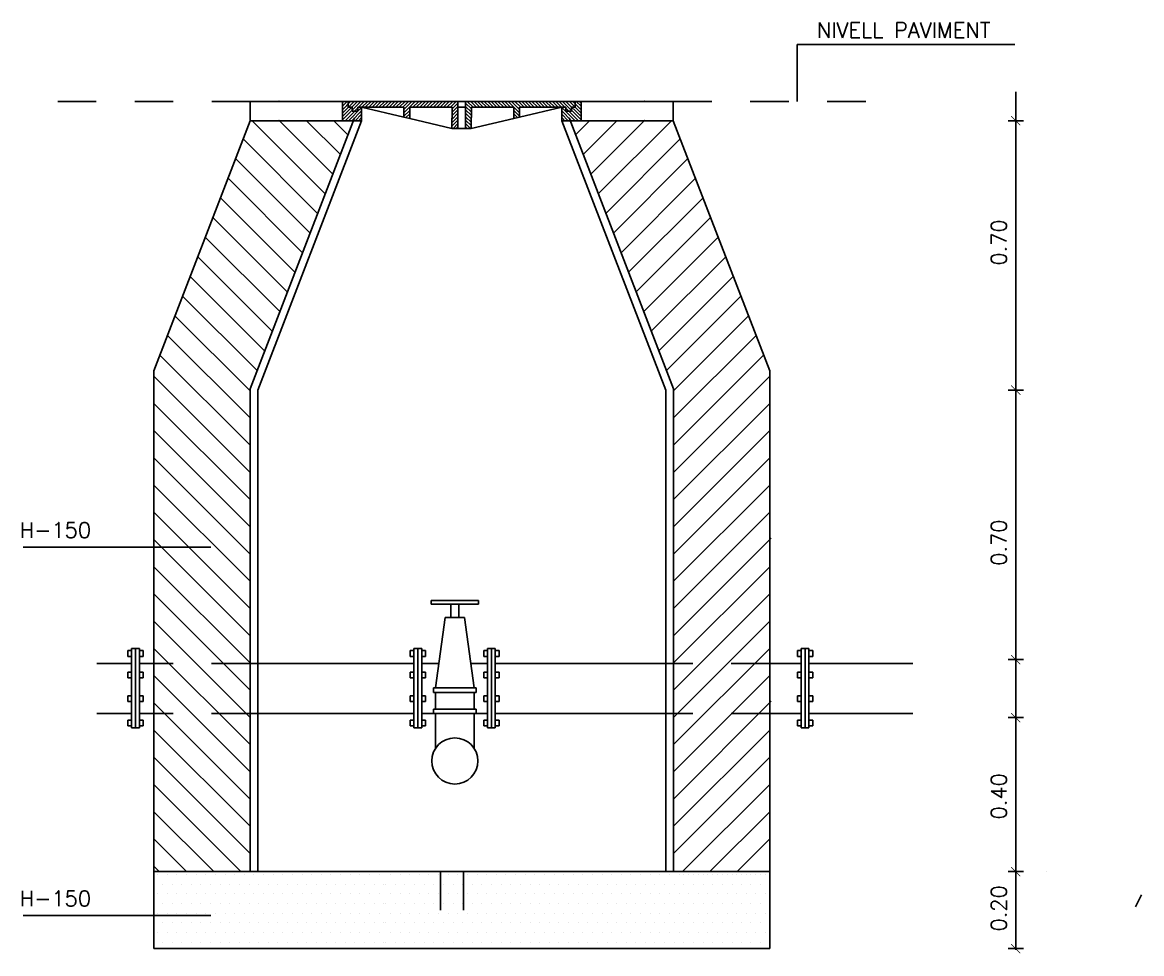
# Model space of a CAD drawing. Extents: x -0.23 to 2.98, y -0.31 to 4.78.
# Drawn here: x 0.072 to 2.979, y 2.356 to 4.775 of the extents above; entities that cross this region are included whole.
import ezdxf
from ezdxf.enums import TextEntityAlignment as Align

# ---------------------------------------------------------------- set-up
doc = ezdxf.new("R2010")
doc.units = 0
doc.header["$LTSCALE"] = 0.1
doc.linetypes.add('HIDDEN', pattern=[0.375, 0.25, -0.125])
doc.layers.get('0').update_dxf_attribs({"linetype": 'CONTINUOUS'})
doc.layers.get('DEFPOINTS').update_dxf_attribs({"color": 6, "linetype": 'CONTINUOUS'})
doc.styles.add('ROMANS', font='ROMANS.SHX')

# ---------------------------------------------------------------- blocks, each defined once
blk = doc.blocks.new('*X1')
at = {"color": 0}
for p, q in [((2740, 19852), (2788, 19900)), ((2740, 19860.8), (2779.2, 19900)), ((2740, 19869.7), (2770.3, 19900)), ((2740, 19878.5), (2761.5, 19900)), ((2740, 19887.3), (2752.7, 19900)), ((2740, 19896.2), (2743.8, 19900)), ((2746.9, 19850), (2796.9, 19900)), ((2790.7, 19885), (2805.7, 19900)), ((2799.5, 19885), (2814.5, 19900)), ((2808.4, 19885), (2823.4, 19900)), ((2817.2, 19885), (2832.2, 19900)), ((2826, 19885), (2841, 19900)), ((2834.9, 19885), (2849.9, 19900)), ((2843.7, 19885), (2858.7, 19900)), ((2852.6, 19885), (2867.6, 19900)), ((2861.4, 19885), (2876.4, 19900)), ((2870.2, 19885), (2885.2, 19900)), ((2879.1, 19885), (2894.1, 19900)), ((2887.9, 19885), (2902.9, 19900)), ((2896.8, 19885), (2911.8, 19900)), ((2900, 19870.6), (2929.4, 19900)), ((2900, 19879.4), (2920.6, 19900)), ((2923.3, 19885), (2938.3, 19900)), ((2932.1, 19885), (2947.1, 19900)), ((2941, 19885), (2956, 19900)), ((2949.8, 19885), (2964.8, 19900)), ((2958.6, 19885), (2973.6, 19900)), ((2967.5, 19885), (2982.5, 19900)), ((2976.3, 19885), (2991.3, 19900)), ((2985.1, 19885), (3000.1, 19900)), ((2994, 19885), (3009, 19900)), ((3002.8, 19885), (3017.8, 19900)), ((3011.7, 19885), (3026.7, 19900)), ((3020.5, 19885), (3035.5, 19900)), ((3025, 19880.7), (3040, 19895.7)), ((3025, 19871.8), (3040, 19886.8)), ((2755.7, 19850), (2790, 19884.3)), ((2764.5, 19850), (2790, 19875.5)), ((2773.4, 19850), (2790, 19866.6)), ((2782.2, 19850), (2790, 19857.8)), ((2900, 19861.7), (2915, 19876.7)), ((2905.2, 19858), (2915, 19867.9)), ((2912.3, 19856.4), (2915, 19859)), ((3025, 19863), (3040, 19878)), ((3025, 19854.1), (3040, 19869.1)), ((3025, 19845.3), (3040, 19860.3)), ((3025, 19836.5), (3040, 19851.5)), ((3027.4, 19830), (3040, 19842.6)), ((3036.2, 19830), (3040, 19833.8))]:
    blk.add_line(p, q, dxfattribs=at)
blk = doc.blocks.new('*X2')
at = {"color": 0}
for p, q in [((3537.5, 22275), (3537.5, 22275)), ((3562.5, 22275), (3562.5, 22275)), ((3587.5, 22275), (3587.5, 22275)), ((3612.5, 22275), (3612.5, 22275)), ((3637.5, 22275), (3637.5, 22275)), ((3662.5, 22275), (3662.5, 22275)), ((3687.5, 22275), (3687.5, 22275)), ((3712.5, 22275), (3712.5, 22275)), ((3737.5, 22275), (3737.5, 22275)), ((3762.5, 22275), (3762.5, 22275)), ((3787.5, 22275), (3787.5, 22275)), ((3812.5, 22275), (3812.5, 22275)), ((3837.5, 22275), (3837.5, 22275)), ((3862.5, 22275), (3862.5, 22275)), ((3887.5, 22275), (3887.5, 22275)), ((3912.5, 22275), (3912.5, 22275)), ((3937.5, 22275), (3937.5, 22275)), ((3962.5, 22275), (3962.5, 22275)), ((3987.5, 22275), (3987.5, 22275)), ((4012.5, 22275), (4012.5, 22275)), ((4037.5, 22275), (4037.5, 22275)), ((4062.5, 22275), (4062.5, 22275)), ((4087.5, 22275), (4087.5, 22275)), ((4112.5, 22275), (4112.5, 22275)), ((3525, 22250), (3525, 22250)), ((3550, 22250), (3550, 22250)), ((3575, 22250), (3575, 22250)), ((3600, 22250), (3600, 22250)), ((3625, 22250), (3625, 22250)), ((3650, 22250), (3650, 22250)), ((3675, 22250), (3675, 22250)), ((3700, 22250), (3700, 22250)), ((3725, 22250), (3725, 22250)), ((3750, 22250), (3750, 22250)), ((3775, 22250), (3775, 22250)), ((3800, 22250), (3800, 22250)), ((3825, 22250), (3825, 22250)), ((3850, 22250), (3850, 22250)), ((3875, 22250), (3875, 22250)), ((3900, 22250), (3900, 22250)), ((3925, 22250), (3925, 22250)), ((3950, 22250), (3950, 22250)), ((3975, 22250), (3975, 22250)), ((4000, 22250), (4000, 22250)), ((4025, 22250), (4025, 22250)), ((4050, 22250), (4050, 22250)), ((4075, 22250), (4075, 22250)), ((4100, 22250), (4100, 22250)), ((3537.5, 22225), (3537.5, 22225)), ((3562.5, 22225), (3562.5, 22225)), ((3587.5, 22225), (3587.5, 22225)), ((3612.5, 22225), (3612.5, 22225)), ((3637.5, 22225), (3637.5, 22225)), ((3662.5, 22225), (3662.5, 22225)), ((3687.5, 22225), (3687.5, 22225)), ((3712.5, 22225), (3712.5, 22225)), ((3737.5, 22225), (3737.5, 22225)), ((3762.5, 22225), (3762.5, 22225)), ((3787.5, 22225), (3787.5, 22225)), ((3812.5, 22225), (3812.5, 22225)), ((3837.5, 22225), (3837.5, 22225)), ((3862.5, 22225), (3862.5, 22225)), ((3887.5, 22225), (3887.5, 22225)), ((3912.5, 22225), (3912.5, 22225)), ((3937.5, 22225), (3937.5, 22225)), ((3962.5, 22225), (3962.5, 22225)), ((3987.5, 22225), (3987.5, 22225)), ((4012.5, 22225), (4012.5, 22225)), ((4037.5, 22225), (4037.5, 22225)), ((4062.5, 22225), (4062.5, 22225)), ((4087.5, 22225), (4087.5, 22225)), ((4112.5, 22225), (4112.5, 22225)), ((3525, 22200), (3525, 22200)), ((3550, 22200), (3550, 22200)), ((3575, 22200), (3575, 22200)), ((3600, 22200), (3600, 22200)), ((3625, 22200), (3625, 22200)), ((3650, 22200), (3650, 22200)), ((3675, 22200), (3675, 22200)), ((3700, 22200), (3700, 22200)), ((3725, 22200), (3725, 22200)), ((3750, 22200), (3750, 22200)), ((3775, 22200), (3775, 22200)), ((3800, 22200), (3800, 22200)), ((3825, 22200), (3825, 22200)), ((3850, 22200), (3850, 22200)), ((3875, 22200), (3875, 22200)), ((3900, 22200), (3900, 22200)), ((3925, 22200), (3925, 22200)), ((3950, 22200), (3950, 22200)), ((3975, 22200), (3975, 22200)), ((4000, 22200), (4000, 22200)), ((4025, 22200), (4025, 22200)), ((4050, 22200), (4050, 22200)), ((4075, 22200), (4075, 22200)), ((4100, 22200), (4100, 22200)), ((3537.5, 22175), (3537.5, 22175)), ((3562.5, 22175), (3562.5, 22175)), ((3587.5, 22175), (3587.5, 22175)), ((3612.5, 22175), (3612.5, 22175)), ((3637.5, 22175), (3637.5, 22175)), ((3662.5, 22175), (3662.5, 22175)), ((3687.5, 22175), (3687.5, 22175)), ((3712.5, 22175), (3712.5, 22175)), ((3737.5, 22175), (3737.5, 22175)), ((3762.5, 22175), (3762.5, 22175)), ((3787.5, 22175), (3787.5, 22175)), ((3812.5, 22175), (3812.5, 22175)), ((3837.5, 22175), (3837.5, 22175)), ((3862.5, 22175), (3862.5, 22175)), ((3887.5, 22175), (3887.5, 22175)), ((3912.5, 22175), (3912.5, 22175)), ((3937.5, 22175), (3937.5, 22175)), ((3962.5, 22175), (3962.5, 22175)), ((3987.5, 22175), (3987.5, 22175)), ((4012.5, 22175), (4012.5, 22175)), ((4037.5, 22175), (4037.5, 22175)), ((4062.5, 22175), (4062.5, 22175)), ((4087.5, 22175), (4087.5, 22175)), ((4112.5, 22175), (4112.5, 22175)), ((3525, 22150), (3525, 22150)), ((3537.5, 22125), (3537.5, 22125)), ((3550, 22150), (3550, 22150)), ((3562.5, 22125), (3562.5, 22125)), ((3575, 22150), (3575, 22150)), ((3587.5, 22125), (3587.5, 22125)), ((3600, 22150), (3600, 22150)), ((3612.5, 22125), (3612.5, 22125)), ((3625, 22150), (3625, 22150)), ((3637.5, 22125), (3637.5, 22125)), ((3650, 22150), (3650, 22150)), ((3662.5, 22125), (3662.5, 22125)), ((3675, 22150), (3675, 22150)), ((3687.5, 22125), (3687.5, 22125)), ((3700, 22150), (3700, 22150)), ((3712.5, 22125), (3712.5, 22125)), ((3725, 22150), (3725, 22150)), ((3737.5, 22125), (3737.5, 22125)), ((3750, 22150), (3750, 22150)), ((3762.5, 22125), (3762.5, 22125)), ((3775, 22150), (3775, 22150)), ((3787.5, 22125), (3787.5, 22125)), ((3800, 22150), (3800, 22150)), ((3812.5, 22125), (3812.5, 22125)), ((3825, 22150), (3825, 22150)), ((3837.5, 22125), (3837.5, 22125)), ((3850, 22150), (3850, 22150)), ((3862.5, 22125), (3862.5, 22125)), ((3875, 22150), (3875, 22150)), ((3887.5, 22125), (3887.5, 22125)), ((3900, 22150), (3900, 22150)), ((3912.5, 22125), (3912.5, 22125)), ((3925, 22150), (3925, 22150)), ((3937.5, 22125), (3937.5, 22125)), ((3950, 22150), (3950, 22150)), ((3962.5, 22125), (3962.5, 22125)), ((3975, 22150), (3975, 22150)), ((3987.5, 22125), (3987.5, 22125)), ((4000, 22150), (4000, 22150)), ((4012.5, 22125), (4012.5, 22125)), ((4025, 22150), (4025, 22150)), ((4037.5, 22125), (4037.5, 22125)), ((4050, 22150), (4050, 22150)), ((4062.5, 22125), (4062.5, 22125)), ((4075, 22150), (4075, 22150)), ((4087.5, 22125), (4087.5, 22125)), ((4100, 22150), (4100, 22150)), ((4112.5, 22125), (4112.5, 22125)), ((3525, 22100), (3525, 22100)), ((3550, 22100), (3550, 22100)), ((3575, 22100), (3575, 22100)), ((3600, 22100), (3600, 22100)), ((3625, 22100), (3625, 22100)), ((3650, 22100), (3650, 22100)), ((3675, 22100), (3675, 22100)), ((3700, 22100), (3700, 22100)), ((3725, 22100), (3725, 22100)), ((3750, 22100), (3750, 22100)), ((3775, 22100), (3775, 22100)), ((3800, 22100), (3800, 22100)), ((3825, 22100), (3825, 22100)), ((3850, 22100), (3850, 22100)), ((3875, 22100), (3875, 22100)), ((3900, 22100), (3900, 22100)), ((3925, 22100), (3925, 22100)), ((3950, 22100), (3950, 22100)), ((3975, 22100), (3975, 22100)), ((4000, 22100), (4000, 22100)), ((4025, 22100), (4025, 22100)), ((4050, 22100), (4050, 22100)), ((4075, 22100), (4075, 22100)), ((4100, 22100), (4100, 22100))]:
    blk.add_line(p, q, dxfattribs=at)
blk = doc.blocks.new('COTA')
for p, q in [((0, 50), (0, -50)), ((0, 0), (50, 0))]:
    blk.add_line(p, q)
at = {"const_width": 5}
blk.add_lwpolyline([(-30, -30), (30, 30)], dxfattribs=at)

msp = doc.modelspace()

# ---------------------------------------------------------------- linework, layer by layer
for p, q in [((2.0841, 4.7175), (2.0841, 4.5698)), ((2.65, 4.7175), (2.0841, 4.7175)), ((2.6519, 4.5944), (2.6519, 2.3658)), ((0.6635, 4.5198), (0.6635, 4.5698)), ((0.6635, 4.5698), (0.9029, 4.5698)), ((0.9029, 4.5198), (0.9029, 4.5698)), ((0.9029, 4.5698), (0.9179, 4.5698)), ((0.9179, 4.5698), (0.9179, 4.5548)), ((0.9179, 4.5698), (1.2029, 4.5698)), ((1.2029, 4.5698), (1.2025, 4.4998)), ((1.2029, 4.5698), (1.2129, 4.5698)), ((1.2229, 4.5698), (1.2129, 4.5698)), ((1.2229, 4.5698), (1.2225, 4.4998)), ((1.5079, 4.5698), (1.2229, 4.5698)), ((1.5079, 4.5698), (1.5079, 4.5548)), ((1.5229, 4.5698), (1.5079, 4.5698)), ((1.5229, 4.5198), (1.5229, 4.5698)), ((1.7624, 4.5698), (1.523, 4.5698)), ((1.7624, 4.5198), (1.7624, 4.5698)), ((0.9179, 4.5548), (0.9279, 4.5548)), ((0.9279, 4.5548), (0.9279, 4.5448)), ((0.9279, 4.5448), (0.9429, 4.5448)), ((0.9429, 4.5448), (0.9429, 4.5548)), ((0.9429, 4.5548), (0.9529, 4.5548)), ((0.9529, 4.5548), (0.9529, 4.5198)), ((0.9529, 4.5548), (1.0629, 4.5548)), ((0.9529, 4.5548), (1.0629, 4.529)), ((1.0629, 4.5548), (1.0629, 4.529)), ((1.0779, 4.5548), (1.0779, 4.5255)), ((1.0779, 4.5548), (1.1879, 4.5548)), ((1.1879, 4.5548), (1.1875, 4.4998)), ((1.2029, 4.5548), (1.2129, 4.5548)), ((1.2229, 4.5548), (1.2129, 4.5548)), ((1.2379, 4.5548), (1.2375, 4.4998)), ((1.3479, 4.5548), (1.2379, 4.5548)), ((1.3479, 4.5548), (1.3479, 4.5255)), ((1.4729, 4.5548), (1.3629, 4.529)), ((1.3629, 4.5548), (1.3629, 4.529)), ((1.4729, 4.5548), (1.3629, 4.5548)), ((1.4729, 4.5548), (1.4729, 4.5198)), ((1.4829, 4.5548), (1.4729, 4.5548)), ((1.4829, 4.5448), (1.4829, 4.5548)), ((1.4979, 4.5448), (1.4829, 4.5448)), ((1.4979, 4.5548), (1.4979, 4.5448)), ((1.5079, 4.5548), (1.4979, 4.5548)), ((0.6635, 4.5198), (0.413, 3.87)), ((0.9342, 4.5269), (0.663, 3.8235)), ((0.6635, 4.5198), (0.883, 4.5198)), ((0.9529, 4.5198), (0.683, 3.8198)), ((0.838, 4.5198), (0.9329, 4.5198)), ((0.9529, 4.5198), (0.9029, 4.5198)), ((0.9329, 4.5198), (0.9529, 4.5198)), ((1.0629, 4.529), (1.0779, 4.5255)), ((1.0779, 4.5255), (1.1875, 4.4998)), ((1.3479, 4.5255), (1.2375, 4.4998)), ((1.3629, 4.529), (1.3479, 4.5255)), ((1.4729, 4.5198), (1.5229, 4.5198)), ((1.4929, 4.5198), (1.4729, 4.5198)), ((1.473, 4.5198), (1.743, 3.8198)), ((1.4917, 4.5269), (1.763, 3.8235)), ((1.7624, 4.5198), (1.5229, 4.5198)), ((1.7624, 4.5198), (2.013, 3.87)), ((1.1875, 4.4998), (1.2025, 4.4998)), ((1.2025, 4.4998), (1.2125, 4.4998)), ((1.2225, 4.4998), (1.2125, 4.4998)), ((1.2375, 4.4998), (1.2225, 4.4998)), ((0.413, 2.3691), (0.413, 3.87)), ((2.013, 2.3691), (2.013, 3.87)), ((0.663, 2.5691), (0.663, 3.8235)), ((0.683, 2.5691), (0.683, 3.8198)), ((1.743, 2.5691), (1.743, 3.8198)), ((1.763, 2.5691), (1.763, 3.8235)), ((0.0741, 3.412), (0.5614, 3.412)), ((1.2563, 3.2737), (1.1333, 3.2737)), ((1.2563, 3.2637), (1.1333, 3.2637)), ((1.185, 3.2293), (1.185, 3.2637)), ((1.205, 3.2293), (1.205, 3.2637)), ((1.1699, 3.2293), (1.145, 3.0463)), ((1.2201, 3.2293), (1.1699, 3.2293)), ((1.2201, 3.2293), (1.245, 3.0463)), ((0.3455, 3.1433), (0.3455, 3.1358)), ((0.3455, 3.1433), (0.3555, 3.1433)), ((0.3755, 3.1487), (0.3555, 3.1487)), ((0.3555, 3.1487), (0.3555, 2.9422)), ((0.3655, 3.1487), (0.3655, 2.9422)), ((0.3755, 3.1487), (0.3755, 2.9422)), ((0.3855, 3.1433), (0.3755, 3.1433)), ((0.3855, 3.1433), (0.3855, 3.1358)), ((1.0789, 3.1433), (1.0789, 3.1358)), ((1.0789, 3.1433), (1.0889, 3.1433)), ((1.1089, 3.1487), (1.0889, 3.1487)), ((1.0889, 3.1487), (1.0889, 2.9422)), ((1.0989, 3.1487), (1.0989, 2.9422)), ((1.1089, 3.1487), (1.1089, 2.9422)), ((1.1189, 3.1433), (1.1089, 3.1433)), ((1.1189, 3.1433), (1.1189, 3.1358)), ((1.27, 3.1433), (1.28, 3.1433)), ((1.27, 3.1433), (1.27, 3.1358)), ((1.28, 3.1487), (1.28, 2.9422)), ((1.3, 3.1487), (1.28, 3.1487)), ((1.29, 3.1487), (1.29, 2.9422)), ((1.3, 3.1487), (1.3, 2.9422)), ((1.31, 3.1433), (1.3, 3.1433)), ((1.31, 3.1433), (1.31, 3.1358)), ((2.0849, 3.1433), (2.0949, 3.1433)), ((2.0849, 3.1433), (2.0849, 3.1358)), ((2.0949, 3.1487), (2.0949, 2.9422)), ((2.1149, 3.1487), (2.0949, 3.1487)), ((2.1049, 3.1487), (2.1049, 2.9422)), ((2.1149, 3.1487), (2.1149, 2.9422)), ((2.1249, 3.1433), (2.1149, 3.1433)), ((2.1249, 3.1433), (2.1249, 3.1358)), ((0.3455, 3.1283), (0.3455, 3.1358)), ((0.3455, 3.1283), (0.3555, 3.1283)), ((0.3855, 3.1283), (0.3755, 3.1283)), ((0.3855, 3.1283), (0.3855, 3.1358)), ((1.0789, 3.1283), (1.0789, 3.1358)), ((1.0789, 3.1283), (1.0889, 3.1283)), ((1.1189, 3.1283), (1.1089, 3.1283)), ((1.1189, 3.1283), (1.1189, 3.1358)), ((1.27, 3.1283), (1.27, 3.1358)), ((1.27, 3.1283), (1.28, 3.1283)), ((1.31, 3.1283), (1.3, 3.1283)), ((1.31, 3.1283), (1.31, 3.1358)), ((2.0849, 3.1283), (2.0849, 3.1358)), ((2.0849, 3.1283), (2.0949, 3.1283)), ((2.1249, 3.1283), (2.1149, 3.1283)), ((2.1249, 3.1283), (2.1249, 3.1358)), ((0.3555, 3.1098), (0.2653, 3.1098)), ((0.3455, 3.0872), (0.3555, 3.0872)), ((0.3455, 3.0872), (0.3455, 3.0797)), ((0.413, 3.1098), (0.3755, 3.1098)), ((0.3855, 3.0872), (0.3755, 3.0872)), ((0.3855, 3.0872), (0.3855, 3.0797)), ((1.0889, 3.1098), (0.663, 3.1098)), ((1.0789, 3.0872), (1.0889, 3.0872)), ((1.0789, 3.0872), (1.0789, 3.0797)), ((1.1519, 3.1098), (1.1089, 3.1098)), ((1.1189, 3.0872), (1.1089, 3.0872)), ((1.1189, 3.0872), (1.1189, 3.0797)), ((1.28, 3.1098), (1.238, 3.1098)), ((1.27, 3.0872), (1.27, 3.0797)), ((1.27, 3.0872), (1.28, 3.0872)), ((1.763, 3.1098), (1.3, 3.1098)), ((1.31, 3.0872), (1.3, 3.0872)), ((1.31, 3.0872), (1.31, 3.0797)), ((2.0949, 3.1098), (2.013, 3.1098)), ((2.0849, 3.0872), (2.0849, 3.0797)), ((2.0849, 3.0872), (2.0949, 3.0872)), ((2.3843, 3.1098), (2.1149, 3.1098)), ((2.1249, 3.0872), (2.1149, 3.0872)), ((2.1249, 3.0872), (2.1249, 3.0797)), ((0.3455, 3.0722), (0.3455, 3.0797)), ((0.3455, 3.0722), (0.3555, 3.0722)), ((0.3855, 3.0722), (0.3755, 3.0722)), ((0.3855, 3.0722), (0.3855, 3.0797)), ((1.0789, 3.0722), (1.0789, 3.0797)), ((1.0789, 3.0722), (1.0889, 3.0722)), ((1.1189, 3.0722), (1.1089, 3.0722)), ((1.1189, 3.0722), (1.1189, 3.0797)), ((1.27, 3.0722), (1.27, 3.0797)), ((1.27, 3.0722), (1.28, 3.0722)), ((1.31, 3.0722), (1.3, 3.0722)), ((1.31, 3.0722), (1.31, 3.0797)), ((2.0849, 3.0722), (2.0849, 3.0797)), ((2.0849, 3.0722), (2.0949, 3.0722)), ((2.1249, 3.0722), (2.1149, 3.0722)), ((2.1249, 3.0722), (2.1249, 3.0797)), ((0.3455, 3.0257), (0.3555, 3.0257)), ((0.3455, 3.0257), (0.3455, 3.0182)), ((0.3855, 3.0257), (0.3755, 3.0257)), ((0.3855, 3.0257), (0.3855, 3.0182)), ((1.0789, 3.0257), (1.0889, 3.0257)), ((1.0789, 3.0257), (1.0789, 3.0182)), ((1.1189, 3.0257), (1.1089, 3.0257)), ((1.1189, 3.0257), (1.1189, 3.0182)), ((1.25, 3.0463), (1.14, 3.0463)), ((1.14, 3.0463), (1.14, 3.0347)), ((1.25, 3.0347), (1.14, 3.0347)), ((1.145, 3.0347), (1.145, 2.9914)), ((1.245, 3.0347), (1.245, 2.9914)), ((1.25, 3.0463), (1.25, 3.0347)), ((1.27, 3.0257), (1.27, 3.0182)), ((1.27, 3.0257), (1.28, 3.0257)), ((1.31, 3.0257), (1.3, 3.0257)), ((1.31, 3.0257), (1.31, 3.0182)), ((2.0849, 3.0257), (2.0849, 3.0182)), ((2.0849, 3.0257), (2.0949, 3.0257)), ((2.1249, 3.0257), (2.1149, 3.0257)), ((2.1249, 3.0257), (2.1249, 3.0182)), ((0.3455, 3.0107), (0.3455, 3.0182)), ((0.3455, 3.0107), (0.3555, 3.0107)), ((0.3855, 3.0107), (0.3755, 3.0107)), ((0.3855, 3.0107), (0.3855, 3.0182)), ((1.0789, 3.0107), (1.0789, 3.0182)), ((1.0789, 3.0107), (1.0889, 3.0107)), ((1.1189, 3.0107), (1.1089, 3.0107)), ((1.1189, 3.0107), (1.1189, 3.0182)), ((1.27, 3.0107), (1.27, 3.0182)), ((1.27, 3.0107), (1.28, 3.0107)), ((1.31, 3.0107), (1.3, 3.0107)), ((1.31, 3.0107), (1.31, 3.0182)), ((2.0849, 3.0107), (2.0849, 3.0182)), ((2.0849, 3.0107), (2.0949, 3.0107)), ((2.1249, 3.0107), (2.1149, 3.0107)), ((2.1249, 3.0107), (2.1249, 3.0182)), ((0.3555, 2.9798), (0.2653, 2.9798)), ((0.413, 2.9798), (0.3755, 2.9798)), ((1.0889, 2.9798), (0.663, 2.9798)), ((1.28, 2.9798), (1.1089, 2.9798)), ((1.25, 2.9914), (1.14, 2.9914)), ((1.14, 2.9914), (1.14, 2.9798)), ((1.145, 2.9798), (1.145, 2.8896)), ((1.245, 2.9798), (1.245, 2.8896)), ((1.25, 2.9914), (1.25, 2.9798)), ((1.763, 2.9798), (1.3, 2.9798)), ((2.0949, 2.9798), (2.013, 2.9798)), ((2.3843, 2.9798), (2.1149, 2.9798)), ((0.3455, 2.9626), (0.3555, 2.9626)), ((0.3455, 2.9626), (0.3455, 2.9551)), ((0.3455, 2.9476), (0.3455, 2.9551)), ((0.3455, 2.9476), (0.3555, 2.9476)), ((0.3755, 2.9422), (0.3555, 2.9422)), ((0.3855, 2.9626), (0.3755, 2.9626)), ((0.3855, 2.9476), (0.3755, 2.9476)), ((0.3855, 2.9626), (0.3855, 2.9551)), ((0.3855, 2.9476), (0.3855, 2.9551)), ((1.0789, 2.9626), (1.0889, 2.9626)), ((1.0789, 2.9626), (1.0789, 2.9551)), ((1.0789, 2.9476), (1.0789, 2.9551)), ((1.0789, 2.9476), (1.0889, 2.9476)), ((1.1089, 2.9422), (1.0889, 2.9422)), ((1.1189, 2.9626), (1.1089, 2.9626)), ((1.1189, 2.9476), (1.1089, 2.9476)), ((1.1189, 2.9626), (1.1189, 2.9551)), ((1.1189, 2.9476), (1.1189, 2.9551)), ((1.27, 2.9626), (1.27, 2.9551)), ((1.27, 2.9626), (1.28, 2.9626)), ((1.27, 2.9476), (1.27, 2.9551)), ((1.27, 2.9476), (1.28, 2.9476)), ((1.3, 2.9422), (1.28, 2.9422)), ((1.31, 2.9626), (1.3, 2.9626)), ((1.31, 2.9476), (1.3, 2.9476)), ((1.31, 2.9626), (1.31, 2.9551)), ((1.31, 2.9476), (1.31, 2.9551)), ((2.0849, 2.9626), (2.0849, 2.9551)), ((2.0849, 2.9626), (2.0949, 2.9626)), ((2.0849, 2.9476), (2.0849, 2.9551)), ((2.0849, 2.9476), (2.0949, 2.9476)), ((2.1149, 2.9422), (2.0949, 2.9422)), ((2.1249, 2.9626), (2.1149, 2.9626)), ((2.1249, 2.9476), (2.1149, 2.9476)), ((2.1249, 2.9626), (2.1249, 2.9551)), ((2.1249, 2.9476), (2.1249, 2.9551)), ((0.413, 2.3691), (0.413, 2.5691)), ((0.663, 2.5691), (0.413, 2.5691)), ((1.013, 2.5691), (0.663, 2.5691)), ((1.013, 2.5691), (1.363, 2.5691)), ((1.363, 2.5691), (2.013, 2.5691)), ((2.9633, 2.4776), (2.9789, 2.5088)), ((0.0741, 2.455), (0.5614, 2.455)), ((1.013, 2.3691), (0.413, 2.3691)), ((1.013, 2.3691), (2.013, 2.3691))]:
    msp.add_line(p, q)
at = {"linetype": 'HIDDEN'}
for p, q in [((0.6635, 4.5698), (0.1197, 4.5698)), ((1.7624, 4.5698), (2.3062, 4.5698)), ((0.663, 3.1098), (0.413, 3.1098)), ((2.013, 3.1098), (1.763, 3.1098)), ((0.663, 2.9798), (0.413, 2.9798)), ((2.013, 2.9798), (1.763, 2.9798)), ((1.158, 2.5691), (1.158, 2.3691)), ((1.2179, 2.5691), (1.2179, 2.3691))]:
    msp.add_line(p, q, dxfattribs=at)
at = {"color": 0}
for p, q in [((0.8583, 4.33), (0.6686, 4.5198)), ((0.878, 4.3811), (0.7393, 4.5198)), ((0.8977, 4.4321), (0.81, 4.5198)), ((0.9173, 4.4831), (0.8807, 4.5198)), ((1.5086, 4.4831), (1.5452, 4.5198)), ((1.5283, 4.4321), (1.6159, 4.5198)), ((1.548, 4.3811), (1.6867, 4.5198)), ((1.5676, 4.33), (1.7574, 4.5198)), ((0.8386, 4.279), (0.6452, 4.4724)), ((1.5873, 4.279), (1.7807, 4.4724)), ((0.8189, 4.228), (0.6256, 4.4213)), ((1.607, 4.228), (1.8004, 4.4213)), ((0.7993, 4.1769), (0.6059, 4.3703)), ((1.6267, 4.1769), (1.82, 4.3703)), ((0.7796, 4.1259), (0.5862, 4.3193)), ((1.6463, 4.1259), (1.8397, 4.3193)), ((0.7599, 4.0749), (0.5665, 4.2682)), ((1.666, 4.0749), (1.8594, 4.2682)), ((0.7402, 4.0238), (0.5469, 4.2172)), ((1.6857, 4.0238), (1.8791, 4.2172)), ((0.7205, 3.9728), (0.5272, 4.1662)), ((1.7054, 3.9728), (1.8988, 4.1662)), ((0.7009, 3.9218), (0.5075, 4.1151)), ((1.7251, 3.9218), (1.9184, 4.1151)), ((0.6812, 3.8707), (0.4878, 4.0641)), ((1.7447, 3.8707), (1.9381, 4.0641)), ((0.663, 3.8183), (0.4681, 4.0131)), ((1.763, 3.8183), (1.9578, 4.0131)), ((0.663, 3.7475), (0.4485, 3.962)), ((1.763, 3.7475), (1.9775, 3.962)), ((0.663, 3.6768), (0.4288, 3.911)), ((1.763, 3.6768), (1.9962, 3.9101)), ((0.663, 3.6061), (0.413, 3.8561)), ((1.763, 3.6061), (2.013, 3.8561)), ((0.663, 3.5354), (0.413, 3.7854)), ((1.763, 3.5354), (2.013, 3.7854)), ((0.663, 3.4647), (0.413, 3.7147)), ((1.763, 3.4647), (2.013, 3.7147)), ((0.663, 3.394), (0.413, 3.644)), ((1.763, 3.394), (2.013, 3.644)), ((0.663, 3.3233), (0.413, 3.5733)), ((1.763, 3.3233), (2.013, 3.5733)), ((0.663, 3.2526), (0.413, 3.5026)), ((1.763, 3.2526), (2.013, 3.5026)), ((0.663, 3.1819), (0.413, 3.4319)), ((1.763, 3.1819), (2.0168, 3.4357)), ((0.663, 3.1111), (0.413, 3.3611)), ((1.763, 3.1111), (2.013, 3.3611)), ((0.663, 3.0404), (0.413, 3.2904)), ((1.763, 3.0404), (2.013, 3.2904)), ((0.663, 2.9697), (0.413, 3.2197)), ((1.763, 2.9697), (2.013, 3.2197)), ((0.663, 2.899), (0.413, 3.149)), ((1.763, 2.899), (2.013, 3.149)), ((0.663, 2.8283), (0.413, 3.0783)), ((1.763, 2.8283), (2.013, 3.0783)), ((0.663, 2.7576), (0.413, 3.0076)), ((1.763, 2.7576), (2.0168, 3.0115)), ((0.663, 2.6869), (0.413, 2.9369)), ((1.763, 2.6869), (2.013, 2.9369)), ((0.663, 2.6162), (0.413, 2.8662)), ((1.763, 2.6162), (2.013, 2.8662)), ((0.6393, 2.5691), (0.413, 2.7955)), ((1.7866, 2.5691), (2.013, 2.7955)), ((0.5686, 2.5691), (0.413, 2.7247)), ((1.8573, 2.5691), (2.013, 2.7247)), ((0.4979, 2.5691), (0.413, 2.654)), ((1.9281, 2.5691), (2.013, 2.654)), ((0.4272, 2.5691), (0.413, 2.5833)), ((1.0278, 2.561), (1.0278, 2.561)), ((1.0528, 2.561), (1.0528, 2.561)), ((1.0778, 2.561), (1.0778, 2.561)), ((1.1028, 2.561), (1.1028, 2.561)), ((1.1278, 2.561), (1.1278, 2.561)), ((1.1528, 2.561), (1.1528, 2.561)), ((1.1778, 2.561), (1.1778, 2.561)), ((1.2028, 2.561), (1.2028, 2.561)), ((1.2278, 2.561), (1.2278, 2.561)), ((1.2528, 2.561), (1.2528, 2.561)), ((1.2778, 2.561), (1.2778, 2.561)), ((1.3028, 2.561), (1.3028, 2.561)), ((1.3278, 2.561), (1.3278, 2.561)), ((1.3528, 2.561), (1.3528, 2.561)), ((1.3778, 2.561), (1.3778, 2.561)), ((1.4028, 2.561), (1.4028, 2.561)), ((1.4278, 2.561), (1.4278, 2.561)), ((1.4528, 2.561), (1.4528, 2.561)), ((1.4778, 2.561), (1.4778, 2.561)), ((1.5028, 2.561), (1.5028, 2.561)), ((1.5278, 2.561), (1.5278, 2.561)), ((1.5528, 2.561), (1.5528, 2.561)), ((1.5778, 2.561), (1.5778, 2.561)), ((1.6028, 2.561), (1.6028, 2.561)), ((1.6274, 2.561), (1.6274, 2.561)), ((1.6524, 2.561), (1.6524, 2.561)), ((1.6774, 2.561), (1.6774, 2.561)), ((1.7024, 2.561), (1.7024, 2.561)), ((1.7274, 2.561), (1.7274, 2.561)), ((1.7524, 2.561), (1.7524, 2.561)), ((1.7774, 2.561), (1.7774, 2.561)), ((1.7899, 2.561), (1.7899, 2.561)), ((1.8024, 2.561), (1.8024, 2.561)), ((1.8149, 2.561), (1.8149, 2.561)), ((1.8274, 2.561), (1.8274, 2.561)), ((1.8399, 2.561), (1.8399, 2.561)), ((1.8524, 2.561), (1.8524, 2.561)), ((1.8651, 2.561), (1.8651, 2.561)), ((1.8776, 2.561), (1.8776, 2.561)), ((1.8901, 2.561), (1.8901, 2.561)), ((1.9026, 2.561), (1.9026, 2.561)), ((1.9151, 2.561), (1.9151, 2.561)), ((1.9276, 2.561), (1.9276, 2.561)), ((1.9401, 2.561), (1.9401, 2.561)), ((1.9526, 2.561), (1.9526, 2.561)), ((1.9634, 2.561), (1.9634, 2.561)), ((1.9759, 2.561), (1.9759, 2.561)), ((1.9884, 2.561), (1.9884, 2.561)), ((2.0009, 2.561), (2.0009, 2.561)), ((2.0134, 2.561), (2.0134, 2.561)), ((1.0153, 2.536), (1.0153, 2.536)), ((1.0403, 2.536), (1.0403, 2.536)), ((1.0653, 2.536), (1.0653, 2.536)), ((1.0903, 2.536), (1.0903, 2.536)), ((1.1153, 2.536), (1.1153, 2.536)), ((1.1403, 2.536), (1.1403, 2.536)), ((1.1653, 2.536), (1.1653, 2.536)), ((1.1903, 2.536), (1.1903, 2.536)), ((1.2153, 2.536), (1.2153, 2.536)), ((1.2403, 2.536), (1.2403, 2.536)), ((1.2653, 2.536), (1.2653, 2.536)), ((1.2903, 2.536), (1.2903, 2.536)), ((1.3153, 2.536), (1.3153, 2.536)), ((1.3403, 2.536), (1.3403, 2.536)), ((1.3653, 2.536), (1.3653, 2.536)), ((1.3903, 2.536), (1.3903, 2.536)), ((1.4153, 2.536), (1.4153, 2.536)), ((1.4403, 2.536), (1.4403, 2.536)), ((1.4653, 2.536), (1.4653, 2.536)), ((1.4903, 2.536), (1.4903, 2.536)), ((1.5153, 2.536), (1.5153, 2.536)), ((1.5403, 2.536), (1.5403, 2.536)), ((1.5653, 2.536), (1.5653, 2.536)), ((1.5903, 2.536), (1.5903, 2.536)), ((1.6149, 2.536), (1.6149, 2.536)), ((1.6399, 2.536), (1.6399, 2.536)), ((1.6649, 2.536), (1.6649, 2.536)), ((1.6899, 2.536), (1.6899, 2.536)), ((1.7149, 2.536), (1.7149, 2.536)), ((1.7399, 2.536), (1.7399, 2.536)), ((1.7649, 2.536), (1.7649, 2.536)), ((1.7899, 2.536), (1.7899, 2.536)), ((1.8149, 2.536), (1.8149, 2.536)), ((1.8399, 2.536), (1.8399, 2.536)), ((1.8651, 2.536), (1.8651, 2.536)), ((1.8901, 2.536), (1.8901, 2.536)), ((1.9151, 2.536), (1.9151, 2.536)), ((1.9401, 2.536), (1.9401, 2.536)), ((1.9634, 2.536), (1.9634, 2.536)), ((1.9884, 2.536), (1.9884, 2.536)), ((2.0134, 2.536), (2.0134, 2.536)), ((1.0278, 2.511), (1.0278, 2.511)), ((1.0528, 2.511), (1.0528, 2.511)), ((1.0778, 2.511), (1.0778, 2.511)), ((1.1028, 2.511), (1.1028, 2.511)), ((1.1278, 2.511), (1.1278, 2.511)), ((1.1528, 2.511), (1.1528, 2.511)), ((1.1778, 2.511), (1.1778, 2.511)), ((1.2028, 2.511), (1.2028, 2.511)), ((1.2278, 2.511), (1.2278, 2.511)), ((1.2528, 2.511), (1.2528, 2.511)), ((1.2778, 2.511), (1.2778, 2.511)), ((1.3028, 2.511), (1.3028, 2.511)), ((1.3278, 2.511), (1.3278, 2.511)), ((1.3528, 2.511), (1.3528, 2.511)), ((1.3778, 2.511), (1.3778, 2.511)), ((1.4028, 2.511), (1.4028, 2.511)), ((1.4278, 2.511), (1.4278, 2.511)), ((1.4528, 2.511), (1.4528, 2.511)), ((1.4778, 2.511), (1.4778, 2.511)), ((1.5028, 2.511), (1.5028, 2.511)), ((1.5278, 2.511), (1.5278, 2.511)), ((1.5528, 2.511), (1.5528, 2.511)), ((1.5778, 2.511), (1.5778, 2.511)), ((1.6028, 2.511), (1.6028, 2.511)), ((1.6274, 2.511), (1.6274, 2.511)), ((1.6524, 2.511), (1.6524, 2.511)), ((1.6774, 2.511), (1.6774, 2.511)), ((1.7024, 2.511), (1.7024, 2.511)), ((1.7274, 2.511), (1.7274, 2.511)), ((1.7524, 2.511), (1.7524, 2.511)), ((1.7774, 2.511), (1.7774, 2.511)), ((1.8024, 2.511), (1.8024, 2.511)), ((1.8274, 2.511), (1.8274, 2.511)), ((1.8524, 2.511), (1.8524, 2.511)), ((1.8776, 2.511), (1.8776, 2.511)), ((1.9026, 2.511), (1.9026, 2.511)), ((1.9276, 2.511), (1.9276, 2.511)), ((1.9526, 2.511), (1.9526, 2.511)), ((1.9759, 2.511), (1.9759, 2.511)), ((2.0009, 2.511), (2.0009, 2.511)), ((1.0153, 2.486), (1.0153, 2.486)), ((1.0403, 2.486), (1.0403, 2.486)), ((1.0653, 2.486), (1.0653, 2.486)), ((1.0903, 2.486), (1.0903, 2.486)), ((1.1153, 2.486), (1.1153, 2.486)), ((1.1403, 2.486), (1.1403, 2.486)), ((1.1653, 2.486), (1.1653, 2.486)), ((1.1903, 2.486), (1.1903, 2.486)), ((1.2153, 2.486), (1.2153, 2.486)), ((1.2403, 2.486), (1.2403, 2.486)), ((1.2653, 2.486), (1.2653, 2.486)), ((1.2903, 2.486), (1.2903, 2.486)), ((1.3153, 2.486), (1.3153, 2.486)), ((1.3403, 2.486), (1.3403, 2.486)), ((1.3653, 2.486), (1.3653, 2.486)), ((1.3903, 2.486), (1.3903, 2.486)), ((1.4153, 2.486), (1.4153, 2.486)), ((1.4403, 2.486), (1.4403, 2.486)), ((1.4653, 2.486), (1.4653, 2.486)), ((1.4903, 2.486), (1.4903, 2.486)), ((1.5153, 2.486), (1.5153, 2.486)), ((1.5403, 2.486), (1.5403, 2.486)), ((1.5653, 2.486), (1.5653, 2.486)), ((1.5903, 2.486), (1.5903, 2.486)), ((1.6149, 2.486), (1.6149, 2.486)), ((1.6399, 2.486), (1.6399, 2.486)), ((1.6649, 2.486), (1.6649, 2.486)), ((1.6899, 2.486), (1.6899, 2.486)), ((1.7149, 2.486), (1.7149, 2.486)), ((1.7399, 2.486), (1.7399, 2.486)), ((1.7649, 2.486), (1.7649, 2.486)), ((1.7899, 2.486), (1.7899, 2.486)), ((1.8149, 2.486), (1.8149, 2.486)), ((1.8399, 2.486), (1.8399, 2.486)), ((1.8651, 2.486), (1.8651, 2.486)), ((1.8901, 2.486), (1.8901, 2.486)), ((1.9151, 2.486), (1.9151, 2.486)), ((1.9401, 2.486), (1.9401, 2.486)), ((1.9634, 2.486), (1.9634, 2.486)), ((1.9884, 2.486), (1.9884, 2.486)), ((2.0134, 2.486), (2.0134, 2.486)), ((1.0278, 2.461), (1.0278, 2.461)), ((1.0528, 2.461), (1.0528, 2.461)), ((1.0778, 2.461), (1.0778, 2.461)), ((1.1028, 2.461), (1.1028, 2.461)), ((1.1278, 2.461), (1.1278, 2.461)), ((1.1528, 2.461), (1.1528, 2.461)), ((1.1778, 2.461), (1.1778, 2.461)), ((1.2028, 2.461), (1.2028, 2.461)), ((1.2278, 2.461), (1.2278, 2.461)), ((1.2528, 2.461), (1.2528, 2.461)), ((1.2778, 2.461), (1.2778, 2.461)), ((1.3028, 2.461), (1.3028, 2.461)), ((1.3278, 2.461), (1.3278, 2.461)), ((1.3528, 2.461), (1.3528, 2.461)), ((1.3778, 2.461), (1.3778, 2.461)), ((1.4028, 2.461), (1.4028, 2.461)), ((1.4278, 2.461), (1.4278, 2.461)), ((1.4528, 2.461), (1.4528, 2.461)), ((1.4778, 2.461), (1.4778, 2.461)), ((1.5028, 2.461), (1.5028, 2.461)), ((1.5278, 2.461), (1.5278, 2.461)), ((1.5528, 2.461), (1.5528, 2.461)), ((1.5778, 2.461), (1.5778, 2.461)), ((1.6028, 2.461), (1.6028, 2.461)), ((1.6274, 2.461), (1.6274, 2.461)), ((1.6524, 2.461), (1.6524, 2.461)), ((1.6774, 2.461), (1.6774, 2.461)), ((1.7024, 2.461), (1.7024, 2.461)), ((1.7274, 2.461), (1.7274, 2.461)), ((1.7524, 2.461), (1.7524, 2.461)), ((1.7774, 2.461), (1.7774, 2.461)), ((1.8024, 2.461), (1.8024, 2.461)), ((1.8274, 2.461), (1.8274, 2.461)), ((1.8524, 2.461), (1.8524, 2.461)), ((1.8776, 2.461), (1.8776, 2.461)), ((1.9026, 2.461), (1.9026, 2.461)), ((1.9276, 2.461), (1.9276, 2.461)), ((1.9526, 2.461), (1.9526, 2.461)), ((1.9759, 2.461), (1.9759, 2.461)), ((2.0009, 2.461), (2.0009, 2.461)), ((1.0153, 2.436), (1.0153, 2.436)), ((1.0403, 2.436), (1.0403, 2.436)), ((1.0653, 2.436), (1.0653, 2.436)), ((1.0903, 2.436), (1.0903, 2.436)), ((1.1153, 2.436), (1.1153, 2.436)), ((1.1403, 2.436), (1.1403, 2.436)), ((1.1653, 2.436), (1.1653, 2.436)), ((1.1903, 2.436), (1.1903, 2.436)), ((1.2153, 2.436), (1.2153, 2.436)), ((1.2403, 2.436), (1.2403, 2.436)), ((1.2653, 2.436), (1.2653, 2.436)), ((1.2903, 2.436), (1.2903, 2.436)), ((1.3153, 2.436), (1.3153, 2.436)), ((1.3403, 2.436), (1.3403, 2.436)), ((1.3653, 2.436), (1.3653, 2.436)), ((1.3903, 2.436), (1.3903, 2.436)), ((1.4153, 2.436), (1.4153, 2.436)), ((1.4403, 2.436), (1.4403, 2.436)), ((1.4653, 2.436), (1.4653, 2.436)), ((1.4903, 2.436), (1.4903, 2.436)), ((1.5153, 2.436), (1.5153, 2.436)), ((1.5403, 2.436), (1.5403, 2.436)), ((1.5653, 2.436), (1.5653, 2.436)), ((1.5903, 2.436), (1.5903, 2.436)), ((1.6149, 2.436), (1.6149, 2.436)), ((1.6399, 2.436), (1.6399, 2.436)), ((1.6649, 2.436), (1.6649, 2.436)), ((1.6899, 2.436), (1.6899, 2.436)), ((1.7149, 2.436), (1.7149, 2.436)), ((1.7399, 2.436), (1.7399, 2.436)), ((1.7649, 2.436), (1.7649, 2.436)), ((1.7899, 2.436), (1.7899, 2.436)), ((1.8149, 2.436), (1.8149, 2.436)), ((1.8399, 2.436), (1.8399, 2.436)), ((1.8651, 2.436), (1.8651, 2.436)), ((1.8901, 2.436), (1.8901, 2.436)), ((1.9151, 2.436), (1.9151, 2.436)), ((1.9401, 2.436), (1.9401, 2.436)), ((1.9634, 2.436), (1.9634, 2.436)), ((1.9884, 2.436), (1.9884, 2.436)), ((2.0134, 2.436), (2.0134, 2.436)), ((1.0153, 2.386), (1.0153, 2.386)), ((1.0278, 2.411), (1.0278, 2.411)), ((1.0403, 2.386), (1.0403, 2.386)), ((1.0528, 2.411), (1.0528, 2.411)), ((1.0653, 2.386), (1.0653, 2.386)), ((1.0778, 2.411), (1.0778, 2.411)), ((1.0903, 2.386), (1.0903, 2.386)), ((1.1028, 2.411), (1.1028, 2.411)), ((1.1153, 2.386), (1.1153, 2.386)), ((1.1278, 2.411), (1.1278, 2.411)), ((1.1403, 2.386), (1.1403, 2.386)), ((1.1528, 2.411), (1.1528, 2.411)), ((1.1653, 2.386), (1.1653, 2.386)), ((1.1778, 2.411), (1.1778, 2.411)), ((1.1903, 2.386), (1.1903, 2.386)), ((1.2028, 2.411), (1.2028, 2.411)), ((1.2153, 2.386), (1.2153, 2.386)), ((1.2278, 2.411), (1.2278, 2.411)), ((1.2403, 2.386), (1.2403, 2.386)), ((1.2528, 2.411), (1.2528, 2.411)), ((1.2653, 2.386), (1.2653, 2.386)), ((1.2778, 2.411), (1.2778, 2.411)), ((1.2903, 2.386), (1.2903, 2.386)), ((1.3028, 2.411), (1.3028, 2.411)), ((1.3153, 2.386), (1.3153, 2.386)), ((1.3278, 2.411), (1.3278, 2.411)), ((1.3403, 2.386), (1.3403, 2.386)), ((1.3528, 2.411), (1.3528, 2.411)), ((1.3653, 2.386), (1.3653, 2.386)), ((1.3778, 2.411), (1.3778, 2.411)), ((1.3903, 2.386), (1.3903, 2.386)), ((1.4028, 2.411), (1.4028, 2.411)), ((1.4153, 2.386), (1.4153, 2.386)), ((1.4278, 2.411), (1.4278, 2.411)), ((1.4403, 2.386), (1.4403, 2.386)), ((1.4528, 2.411), (1.4528, 2.411)), ((1.4653, 2.386), (1.4653, 2.386)), ((1.4778, 2.411), (1.4778, 2.411)), ((1.4903, 2.386), (1.4903, 2.386)), ((1.5028, 2.411), (1.5028, 2.411)), ((1.5153, 2.386), (1.5153, 2.386)), ((1.5278, 2.411), (1.5278, 2.411)), ((1.5403, 2.386), (1.5403, 2.386)), ((1.5528, 2.411), (1.5528, 2.411)), ((1.5653, 2.386), (1.5653, 2.386)), ((1.5778, 2.411), (1.5778, 2.411)), ((1.5903, 2.386), (1.5903, 2.386)), ((1.6028, 2.411), (1.6028, 2.411)), ((1.6149, 2.386), (1.6149, 2.386)), ((1.6274, 2.411), (1.6274, 2.411)), ((1.6399, 2.386), (1.6399, 2.386)), ((1.6524, 2.411), (1.6524, 2.411)), ((1.6649, 2.386), (1.6649, 2.386)), ((1.6774, 2.411), (1.6774, 2.411)), ((1.6899, 2.386), (1.6899, 2.386)), ((1.7024, 2.411), (1.7024, 2.411)), ((1.7149, 2.386), (1.7149, 2.386)), ((1.7274, 2.411), (1.7274, 2.411)), ((1.7399, 2.386), (1.7399, 2.386)), ((1.7524, 2.411), (1.7524, 2.411)), ((1.7649, 2.386), (1.7649, 2.386)), ((1.7774, 2.411), (1.7774, 2.411)), ((1.7899, 2.386), (1.7899, 2.386)), ((1.8024, 2.411), (1.8024, 2.411)), ((1.8149, 2.386), (1.8149, 2.386)), ((1.8274, 2.411), (1.8274, 2.411)), ((1.8399, 2.386), (1.8399, 2.386)), ((1.8524, 2.411), (1.8524, 2.411)), ((1.8651, 2.386), (1.8651, 2.386)), ((1.8776, 2.411), (1.8776, 2.411)), ((1.8901, 2.386), (1.8901, 2.386)), ((1.9026, 2.411), (1.9026, 2.411)), ((1.9151, 2.386), (1.9151, 2.386)), ((1.9276, 2.411), (1.9276, 2.411)), ((1.9401, 2.386), (1.9401, 2.386)), ((1.9526, 2.411), (1.9526, 2.411)), ((1.9634, 2.386), (1.9634, 2.386)), ((1.9759, 2.411), (1.9759, 2.411)), ((1.9884, 2.386), (1.9884, 2.386)), ((2.0009, 2.411), (2.0009, 2.411)), ((2.0134, 2.386), (2.0134, 2.386))]:
    msp.add_line(p, q, dxfattribs=at)
at = {"color": 0, "linetype": 'BYBLOCK'}
msp.add_line((2.7329, 2.5687), (2.7329, 2.5683), dxfattribs=at)
msp.add_circle((1.195, 2.8565), 0.06)
for centre, start, end in [((1.24, 3.2687), 177.315, 182.685), ((1.1497, 3.2687), 357.315, 2.685)]:
    msp.add_arc(centre, 0.1067, start, end)
for p in [(0.738, 4.5698), (1.688, 4.5698), (1.688, 4.5698), (0.738, 4.5198), (0.738, 4.5198), (1.688, 4.5198), (1.688, 4.5198), (1.688, 4.5198), (1.688, 4.5198)]:
    msp.add_point(p, dxfattribs=at)
at = {"layer": 'DEFPOINTS', "color": 0, "linetype": 'BYBLOCK'}
for p in [(1.613, 2.5691), (1.613, 2.5691), (1.613, 2.3691), (1.8625, 2.3691), (1.9627, 2.3691)]:
    msp.add_point(p, dxfattribs=at)

# ---------------------------------------------------------------- block references
at = {"yscale": 0.001, "zscale": 0.001}
for name, p, xscale in [('*X1', (-1.8371, -15.3302), 0.001), ('*X1', (4.2629, -15.3302), -0.001), ('*X2', (4.5356, -19.714), -0.001)]:
    msp.add_blockref(name, p, dxfattribs=dict(at, xscale=xscale))
at = {"color": 0, "linetype": 'BYBLOCK', "xscale": 0.0004, "yscale": 0.0004, "zscale": 0.0004}
for p, rotation in [((2.6519, 4.5198), 270), ((2.6519, 3.8198), 270), ((2.6519, 3.1198), 270), ((2.6519, 2.9691), 270), ((2.6519, 2.5691), 270), ((2.6519, 2.3691), 90)]:
    msp.add_blockref('COTA', p, dxfattribs=dict(at, rotation=rotation))

# ---------------------------------------------------------------- texts
at = {"style": 'ROMANS'}
for s, p in [('NIVELL PAVIMENT', (2.1354, 4.7351)), ('H-150', (0.0649, 3.4364)), ('H-150', (0.0649, 2.4793))]:
    msp.add_text(s, height=0.04, dxfattribs=at).set_placement(p)
at = {"color": 0, "linetype": 'BYBLOCK', "style": 'ROMANS'}
for s, p in [('0.70', (2.6079, 4.2034)), ('0.70', (2.6079, 3.4237)), ('0.40', (2.6079, 2.7648)), ('0.20', (2.6079, 2.4736))]:
    msp.add_text(s, height=0.04, rotation=90, dxfattribs=at).set_placement(p, align=Align.MIDDLE)

doc.saveas('drawing.dxf')
